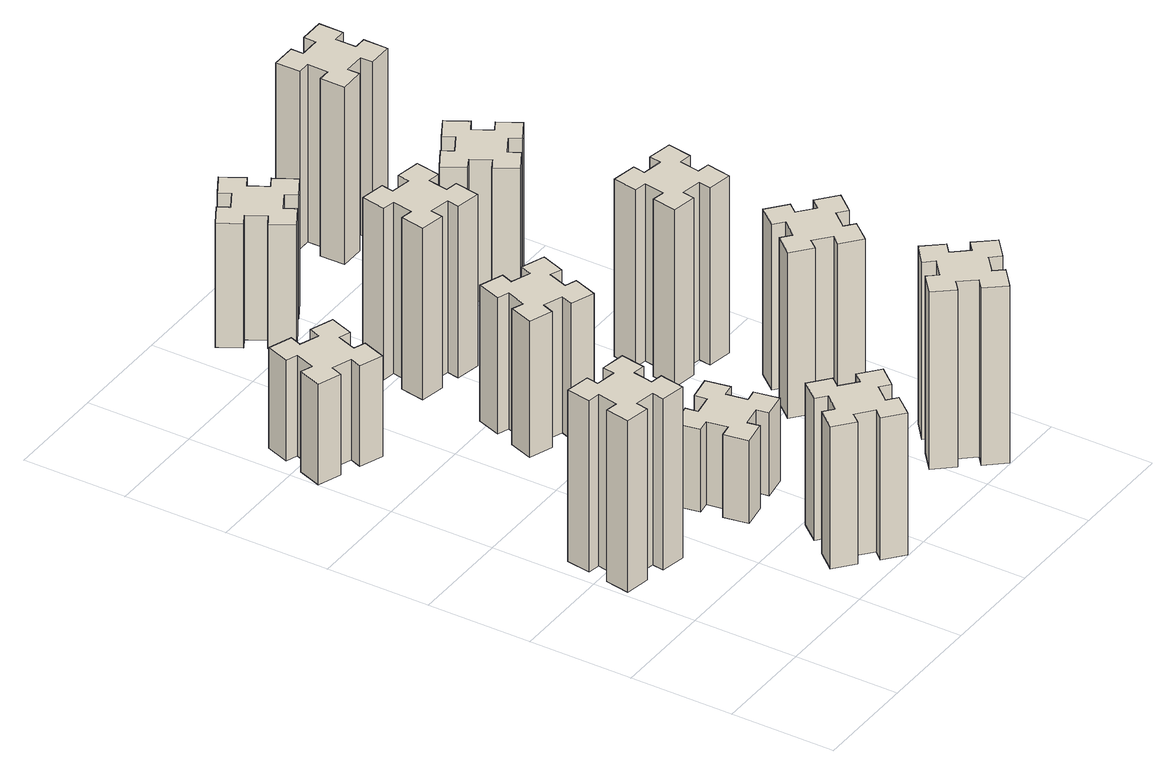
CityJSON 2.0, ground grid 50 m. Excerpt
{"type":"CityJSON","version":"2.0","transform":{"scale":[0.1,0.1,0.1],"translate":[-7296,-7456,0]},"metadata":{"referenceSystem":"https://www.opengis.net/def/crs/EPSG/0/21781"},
"CityObjects":{
"building1":{"type":"Building","attributes":{"class":"1000","function":"1000","usage":"1000","yearOfConstruction":2016,"roofType":"1000","measuredHeight":87,"storeysAboveGround":30,"storeysBelowGround":0},"geometry":[{"type":"Solid","lod":"1","boundaries":[[[[0,1,2,3,4,5,6,7,8,9,10,11,12,13,14,15,16,17,18,19]],[[17,16,20,21]],[[16,15,22,20]],[[15,14,23,22]],[[14,13,24,23]],[[13,12,25,24]],[[12,11,26,25]],[[11,10,27,26]],[[10,9,28,27]],[[9,8,29,28]],[[8,7,30,29]],[[7,6,31,30]],[[6,5,32,31]],[[5,4,33,32]],[[4,3,34,33]],[[3,2,35,34]],[[2,1,36,35]],[[1,0,37,36]],[[0,19,38,37]],[[19,18,39,38]],[[18,17,21,39]],[[24,25,26,27,28,29,30,31,32,33,34,35,36,37,38,39,21,20,22,23]]]]}]},
"building2":{"type":"Building","attributes":{"class":"1000","function":"1000","usage":"1000","yearOfConstruction":2016,"roofType":"1000","measuredHeight":72,"storeysAboveGround":30,"storeysBelowGround":0},"geometry":[{"type":"Solid","lod":"1","boundaries":[[[[40,41,42,43,44,45,46,47,48,49,50,51,52,53,54,55,56,57,58,59]],[[57,56,60,61]],[[56,55,62,60]],[[55,54,63,62]],[[54,53,64,63]],[[53,52,65,64]],[[52,51,66,65]],[[51,50,67,66]],[[50,49,68,67]],[[49,48,69,68]],[[48,47,70,69]],[[47,46,71,70]],[[46,45,72,71]],[[45,44,73,72]],[[44,43,74,73]],[[43,42,75,74]],[[42,41,76,75]],[[41,40,77,76]],[[40,59,78,77]],[[59,58,79,78]],[[58,57,61,79]],[[64,65,66,67,68,69,70,71,72,73,74,75,76,77,78,79,61,60,62,63]]]]}]},
"building3":{"type":"Building","attributes":{"class":"1000","function":"1000","usage":"1000","yearOfConstruction":2016,"roofType":"1000","measuredHeight":51,"storeysAboveGround":30,"storeysBelowGround":0},"geometry":[{"type":"Solid","lod":"1","boundaries":[[[[80,81,82,83,84,85,86,87,88,89,90,91,92,93,94,95,96,97,98,99]],[[97,96,100,101]],[[96,95,102,100]],[[95,94,103,102]],[[94,93,104,103]],[[93,92,105,104]],[[92,91,106,105]],[[91,90,107,106]],[[90,89,108,107]],[[89,88,109,108]],[[88,87,110,109]],[[87,86,111,110]],[[86,85,112,111]],[[85,84,113,112]],[[84,83,114,113]],[[83,82,115,114]],[[82,81,116,115]],[[81,80,117,116]],[[80,99,118,117]],[[99,98,119,118]],[[98,97,101,119]],[[104,105,106,107,108,109,110,111,112,113,114,115,116,117,118,119,101,100,102,103]]]]}]},
"building4":{"type":"Building","attributes":{"class":"1000","function":"1000","usage":"1000","yearOfConstruction":2016,"roofType":"1000","measuredHeight":42,"storeysAboveGround":30,"storeysBelowGround":0},"geometry":[{"type":"Solid","lod":"1","boundaries":[[[[120,121,122,123,124,125,126,127,128,129,130,131,132,133,134,135,136,137,138,139]],[[137,136,140,141]],[[136,135,142,140]],[[135,134,143,142]],[[134,133,144,143]],[[133,132,145,144]],[[132,131,146,145]],[[131,130,147,146]],[[130,129,148,147]],[[129,128,149,148]],[[128,127,150,149]],[[127,126,151,150]],[[126,125,152,151]],[[125,124,153,152]],[[124,123,154,153]],[[123,122,155,154]],[[122,121,156,155]],[[121,120,157,156]],[[120,139,158,157]],[[139,138,159,158]],[[138,137,141,159]],[[144,145,146,147,148,149,150,151,152,153,154,155,156,157,158,159,141,140,142,143]]]]}]},
"building5":{"type":"Building","attributes":{"class":"1000","function":"1000","usage":"1000","yearOfConstruction":2016,"roofType":"1000","measuredHeight":69,"storeysAboveGround":30,"storeysBelowGround":0},"geometry":[{"type":"Solid","lod":"1","boundaries":[[[[160,161,162,163,164,165,166,167,168,169,170,171,172,173,174,175,176,177,178,179]],[[177,176,180,181]],[[176,175,182,180]],[[175,174,183,182]],[[174,173,184,183]],[[173,172,185,184]],[[172,171,186,185]],[[171,170,187,186]],[[170,169,188,187]],[[169,168,189,188]],[[168,167,190,189]],[[167,166,191,190]],[[166,165,192,191]],[[165,164,193,192]],[[164,163,194,193]],[[163,162,195,194]],[[162,161,196,195]],[[161,160,197,196]],[[160,179,198,197]],[[179,178,199,198]],[[178,177,181,199]],[[184,185,186,187,188,189,190,191,192,193,194,195,196,197,198,199,181,180,182,183]]]]}]},
"building6":{"type":"Building","attributes":{"class":"1000","function":"1000","usage":"1000","yearOfConstruction":2016,"roofType":"1000","measuredHeight":87,"storeysAboveGround":30,"storeysBelowGround":0},"geometry":[{"type":"Solid","lod":"1","boundaries":[[[[200,201,202,203,204,205,206,207,208,209,210,211,212,213,214,215,216,217,218,219]],[[217,216,220,221]],[[216,215,222,220]],[[215,214,223,222]],[[214,213,224,223]],[[213,212,225,224]],[[212,211,226,225]],[[211,210,227,226]],[[210,209,228,227]],[[209,208,229,228]],[[208,207,230,229]],[[207,206,231,230]],[[206,205,232,231]],[[205,204,233,232]],[[204,203,234,233]],[[203,202,235,234]],[[202,201,236,235]],[[201,200,237,236]],[[200,219,238,237]],[[219,218,239,238]],[[218,217,221,239]],[[224,225,226,227,228,229,230,231,232,233,234,235,236,237,238,239,221,220,222,223]]]]}]},
"building7":{"type":"Building","attributes":{"class":"1000","function":"1000","usage":"1000","yearOfConstruction":2016,"roofType":"1000","measuredHeight":90,"storeysAboveGround":30,"storeysBelowGround":0},"geometry":[{"type":"Solid","lod":"1","boundaries":[[[[240,241,242,243,244,245,246,247,248,249,250,251,252,253,254,255,256,257,258,259]],[[257,256,260,261]],[[256,255,262,260]],[[255,254,263,262]],[[254,253,264,263]],[[253,252,265,264]],[[252,251,266,265]],[[251,250,267,266]],[[250,249,268,267]],[[249,248,269,268]],[[248,247,270,269]],[[247,246,271,270]],[[246,245,272,271]],[[245,244,273,272]],[[244,243,274,273]],[[243,242,275,274]],[[242,241,276,275]],[[241,240,277,276]],[[240,259,278,277]],[[259,258,279,278]],[[258,257,261,279]],[[264,265,266,267,268,269,270,271,272,273,274,275,276,277,278,279,261,260,262,263]]]]}]},
"building8":{"type":"Building","attributes":{"class":"1000","function":"1000","usage":"1000","yearOfConstruction":2016,"roofType":"1000","measuredHeight":63,"storeysAboveGround":30,"storeysBelowGround":0},"geometry":[{"type":"Solid","lod":"1","boundaries":[[[[280,281,282,283,284,285,286,287,288,289,290,291,292,293,294,295,296,297,298,299]],[[297,296,300,301]],[[296,295,302,300]],[[295,294,303,302]],[[294,293,304,303]],[[293,292,305,304]],[[292,291,306,305]],[[291,290,307,306]],[[290,289,308,307]],[[289,288,309,308]],[[288,287,310,309]],[[287,286,311,310]],[[286,285,312,311]],[[285,284,313,312]],[[284,283,314,313]],[[283,282,315,314]],[[282,281,316,315]],[[281,280,317,316]],[[280,299,318,317]],[[299,298,319,318]],[[298,297,301,319]],[[304,305,306,307,308,309,310,311,312,313,314,315,316,317,318,319,301,300,302,303]]]]}]},
"building9":{"type":"Building","attributes":{"class":"1000","function":"1000","usage":"1000","yearOfConstruction":2016,"roofType":"1000","measuredHeight":84,"storeysAboveGround":30,"storeysBelowGround":0},"geometry":[{"type":"Solid","lod":"1","boundaries":[[[[320,321,322,323,324,325,326,327,328,329,330,331,332,333,334,335,336,337,338,339]],[[337,336,340,341]],[[336,335,342,340]],[[335,334,343,342]],[[334,333,344,343]],[[333,332,345,344]],[[332,331,346,345]],[[331,330,347,346]],[[330,329,348,347]],[[329,328,349,348]],[[328,327,350,349]],[[327,326,351,350]],[[326,325,352,351]],[[325,324,353,352]],[[324,323,354,353]],[[323,322,355,354]],[[322,321,356,355]],[[321,320,357,356]],[[320,339,358,357]],[[339,338,359,358]],[[338,337,341,359]],[[344,345,346,347,348,349,350,351,352,353,354,355,356,357,358,359,341,340,342,343]]]]}]},
"building10":{"type":"Building","attributes":{"class":"1000","function":"1000","usage":"1000","yearOfConstruction":2016,"roofType":"1000","measuredHeight":90,"storeysAboveGround":30,"storeysBelowGround":0},"geometry":[{"type":"Solid","lod":"1","boundaries":[[[[360,361,362,363,364,365,366,367,368,369,370,371,372,373,374,375,376,377,378,379]],[[377,376,380,381]],[[376,375,382,380]],[[375,374,383,382]],[[374,373,384,383]],[[373,372,385,384]],[[372,371,386,385]],[[371,370,387,386]],[[370,369,388,387]],[[369,368,389,388]],[[368,367,390,389]],[[367,366,391,390]],[[366,365,392,391]],[[365,364,393,392]],[[364,363,394,393]],[[363,362,395,394]],[[362,361,396,395]],[[361,360,397,396]],[[360,379,398,397]],[[379,378,399,398]],[[378,377,381,399]],[[384,385,386,387,388,389,390,391,392,393,394,395,396,397,398,399,381,380,382,383]]]]}]},
"building11":{"type":"Building","attributes":{"class":"1000","function":"1000","usage":"1000","yearOfConstruction":2016,"roofType":"1000","measuredHeight":72,"storeysAboveGround":30,"storeysBelowGround":0},"geometry":[{"type":"Solid","lod":"1","boundaries":[[[[400,401,402,403,404,405,406,407,408,409,410,411,412,413,414,415,416,417,418,419]],[[417,416,420,421]],[[416,415,422,420]],[[415,414,423,422]],[[414,413,424,423]],[[413,412,425,424]],[[412,411,426,425]],[[411,410,427,426]],[[410,409,428,427]],[[409,408,429,428]],[[408,407,430,429]],[[407,406,431,430]],[[406,405,432,431]],[[405,404,433,432]],[[404,403,434,433]],[[403,402,435,434]],[[402,401,436,435]],[[401,400,437,436]],[[400,419,438,437]],[[419,418,439,438]],[[418,417,421,439]],[[424,425,426,427,428,429,430,431,432,433,434,435,436,437,438,439,421,420,422,423]]]]}]},
"building12":{"type":"Building","attributes":{"class":"1000","function":"1000","usage":"1000","yearOfConstruction":2016,"roofType":"1000","measuredHeight":90,"storeysAboveGround":30,"storeysBelowGround":0},"geometry":[{"type":"Solid","lod":"1","boundaries":[[[[440,441,442,443,444,445,446,447,448,449,450,451,452,453,454,455,456,457,458,459]],[[457,456,460,461]],[[456,455,462,460]],[[455,454,463,462]],[[454,453,464,463]],[[453,452,465,464]],[[452,451,466,465]],[[451,450,467,466]],[[450,449,468,467]],[[449,448,469,468]],[[448,447,470,469]],[[447,446,471,470]],[[446,445,472,471]],[[445,444,473,472]],[[444,443,474,473]],[[443,442,475,474]],[[442,441,476,475]],[[441,440,477,476]],[[440,459,478,477]],[[459,458,479,478]],[[458,457,461,479]],[[464,465,466,467,468,469,470,471,472,473,474,475,476,477,478,479,461,460,462,463]]]]}]}
},
"vertices":[
[325,917,0],[342,1015,0],[401,1005,0],[422,1123,0],[304,1144,0],[294,1085,0],[195,1102,0],[206,1161,0],[87,1182,0],[67,1064,0],[126,1054,0],[108,955,0],[49,966,0],[28,847,0],[147,827,0],[157,886,0],[255,868,0],[245,809,0],[363,788,0],[384,907,0],[255,868,870],[245,809,870],[157,886,870],[147,827,870],[28,847,870],[49,966,870],[108,955,870],[126,1054,870],[67,1064,870],[87,1182,870],[206,1161,870],[195,1102,870],[294,1085,870],[304,1144,870],[422,1123,870],[401,1005,870],[342,1015,870],[325,917,870],[384,907,870],[363,788,870],
[756,193,0],[833,129,0],[794,83,0],[886,6,0],[963,98,0],[917,136,0],[982,213,0],[1028,174,0],[1105,266,0],[1013,343,0],[974,297,0],[898,362,0],[936,408,0],[844,485,0],[767,393,0],[813,354,0],[749,278,0],[703,316,0],[626,224,0],[718,147,0],[749,278,720],[703,316,720],[813,354,720],[767,393,720],[844,485,720],[936,408,720],[898,362,720],[974,297,720],[1013,343,720],[1105,266,720],[1028,174,720],[982,213,720],[917,136,720],[963,98,720],[886,6,720],[794,83,720],[833,129,720],[756,193,720],[718,147,720],[626,224,720],
[310,2552,0],[216,2586,0],[237,2642,0],[124,2683,0],[83,2570,0],[139,2550,0],[105,2456,0],[49,2477,0],[7,2364,0],[120,2323,0],[141,2379,0],[235,2345,0],[214,2289,0],[327,2247,0],[368,2360,0],[312,2381,0],[346,2475,0],[402,2454,0],[443,2567,0],[330,2608,0],[346,2475,510],[402,2454,510],[312,2381,510],[368,2360,510],[327,2247,510],[214,2289,510],[235,2345,510],[141,2379,510],[120,2323,510],[7,2364,510],[49,2477,510],[105,2456,510],[139,2550,510],[83,2570,510],[124,2683,510],[237,2642,510],[216,2586,510],[310,2552,510],[330,2608,510],[443,2567,510],
[895,1002,0],[797,985,0],[787,1044,0],[668,1023,0],[689,905,0],[748,915,0],[766,817,0],[707,807,0],[727,688,0],[846,709,0],[835,768,0],[934,786,0],[944,727,0],[1062,747,0],[1041,866,0],[982,855,0],[965,954,0],[1024,964,0],[1003,1082,0],[885,1061,0],[965,954,420],[1024,964,420],[982,855,420],[1041,866,420],[1062,747,420],[944,727,420],[934,786,420],[835,768,420],[846,709,420],[727,688,420],[707,807,420],[766,817,420],[748,915,420],[689,905,420],[668,1023,420],[787,1044,420],[797,985,420],[895,1002,420],[885,1061,420],[1003,1082,420],
[952,1741,0],[986,1835,0],[1042,1814,0],[1083,1927,0],[970,1968,0],[950,1912,0],[856,1946,0],[877,2002,0],[764,2043,0],[723,1930,0],[779,1910,0],[745,1816,0],[689,1837,0],[647,1724,0],[760,1683,0],[781,1739,0],[875,1705,0],[854,1649,0],[967,1607,0],[1008,1720,0],[875,1705,690],[854,1649,690],[781,1739,690],[760,1683,690],[647,1724,690],[689,1837,690],[745,1816,690],[779,1910,690],[723,1930,690],[764,2043,690],[877,2002,690],[856,1946,690],[950,1912,690],[970,1968,690],[1083,1927,690],[1042,1814,690],[986,1835,690],[952,1741,690],[1008,1720,690],[967,1607,690],
[897,2366,0],[995,2348,0],[985,2289,0],[1103,2268,0],[1124,2387,0],[1065,2397,0],[1082,2495,0],[1141,2485,0],[1162,2603,0],[1044,2624,0],[1034,2565,0],[935,2582,0],[946,2641,0],[827,2662,0],[807,2544,0],[866,2534,0],[848,2435,0],[789,2446,0],[768,2327,0],[887,2307,0],[848,2435,870],[789,2446,870],[866,2534,870],[807,2544,870],[827,2662,870],[946,2641,870],[935,2582,870],[1034,2565,870],[1044,2624,870],[1162,2603,870],[1141,2485,870],[1082,2495,870],[1065,2397,870],[1124,2387,870],[1103,2268,870],[985,2289,870],[995,2348,870],[897,2366,870],[887,2307,870],[768,2327,870],
[1738,129,0],[1814,193,0],[1853,147,0],[1945,224,0],[1868,316,0],[1822,278,0],[1757,354,0],[1803,393,0],[1726,485,0],[1634,408,0],[1673,362,0],[1596,297,0],[1558,343,0],[1466,266,0],[1543,174,0],[1589,213,0],[1653,136,0],[1607,98,0],[1684,6,0],[1776,83,0],[1653,136,900],[1607,98,900],[1589,213,900],[1543,174,900],[1466,266,900],[1558,343,900],[1596,297,900],[1673,362,900],[1634,408,900],[1726,485,900],[1803,393,900],[1757,354,900],[1822,278,900],[1868,316,900],[1945,224,900],[1853,147,900],[1814,193,900],[1738,129,900],[1776,83,900],[1684,6,900],
[986,3217,0],[936,3304,0],[988,3334,0],[928,3438,0],[824,3378,0],[854,3326,0],[767,3276,0],[737,3328,0],[633,3268,0],[693,3164,0],[745,3194,0],[795,3107,0],[743,3077,0],[803,2973,0],[907,3033,0],[877,3085,0],[964,3135,0],[994,3083,0],[1098,3143,0],[1038,3247,0],[964,3135,630],[994,3083,630],[877,3085,630],[907,3033,630],[803,2973,630],[743,3077,630],[795,3107,630],[745,3194,630],[693,3164,630],[633,3268,630],[737,3328,630],[767,3276,630],[854,3326,630],[824,3378,630],[928,3438,630],[988,3334,630],[936,3304,630],[986,3217,630],[1038,3247,630],[1098,3143,630],
[1757,876,0],[1822,953,0],[1868,914,0],[1945,1006,0],[1853,1083,0],[1814,1037,0],[1738,1102,0],[1776,1148,0],[1684,1225,0],[1607,1133,0],[1653,1094,0],[1589,1018,0],[1543,1056,0],[1466,964,0],[1558,887,0],[1596,933,0],[1673,869,0],[1634,823,0],[1726,746,0],[1803,838,0],[1673,869,840],[1634,823,840],[1596,933,840],[1558,887,840],[1466,964,840],[1543,1056,840],[1589,1018,840],[1653,1094,840],[1607,1133,840],[1684,1225,840],[1776,1148,840],[1738,1102,840],[1814,1037,840],[1853,1083,840],[1945,1006,840],[1868,914,840],[1822,953,840],[1757,876,840],[1803,838,840],[1726,746,840],
[1537,1526,0],[1635,1508,0],[1625,1449,0],[1743,1428,0],[1764,1547,0],[1705,1557,0],[1722,1655,0],[1781,1645,0],[1802,1763,0],[1684,1784,0],[1674,1725,0],[1575,1742,0],[1586,1801,0],[1467,1822,0],[1447,1704,0],[1506,1694,0],[1488,1595,0],[1429,1606,0],[1408,1487,0],[1527,1467,0],[1488,1595,900],[1429,1606,900],[1506,1694,900],[1447,1704,900],[1467,1822,900],[1586,1801,900],[1575,1742,900],[1674,1725,900],[1684,1784,900],[1802,1763,900],[1781,1645,900],[1722,1655,900],[1705,1557,900],[1764,1547,900],[1743,1428,900],[1625,1449,900],[1635,1508,900],[1537,1526,900],[1527,1467,900],[1408,1487,900],
[1726,2577,0],[1676,2664,0],[1728,2694,0],[1668,2798,0],[1564,2738,0],[1594,2686,0],[1507,2636,0],[1477,2688,0],[1373,2628,0],[1433,2524,0],[1485,2554,0],[1535,2467,0],[1483,2437,0],[1543,2333,0],[1647,2393,0],[1617,2445,0],[1704,2495,0],[1734,2443,0],[1838,2503,0],[1778,2607,0],[1704,2495,720],[1734,2443,720],[1617,2445,720],[1647,2393,720],[1543,2333,720],[1483,2437,720],[1535,2467,720],[1485,2554,720],[1433,2524,720],[1373,2628,720],[1477,2688,720],[1507,2636,720],[1594,2686,720],[1564,2738,720],[1668,2798,720],[1728,2694,720],[1676,2664,720],[1726,2577,720],[1778,2607,720],[1838,2503,720],
[1555,3195,0],[1655,3195,0],[1655,3135,0],[1775,3135,0],[1775,3255,0],[1715,3255,0],[1715,3355,0],[1775,3355,0],[1775,3475,0],[1655,3475,0],[1655,3415,0],[1555,3415,0],[1555,3475,0],[1435,3475,0],[1435,3355,0],[1495,3355,0],[1495,3255,0],[1435,3255,0],[1435,3135,0],[1555,3135,0],[1495,3255,900],[1435,3255,900],[1495,3355,900],[1435,3355,900],[1435,3475,900],[1555,3475,900],[1555,3415,900],[1655,3415,900],[1655,3475,900],[1775,3475,900],[1775,3355,900],[1715,3355,900],[1715,3255,900],[1775,3255,900],[1775,3135,900],[1655,3135,900],[1655,3195,900],[1555,3195,900],[1555,3135,900],[1435,3135,900]
]}
